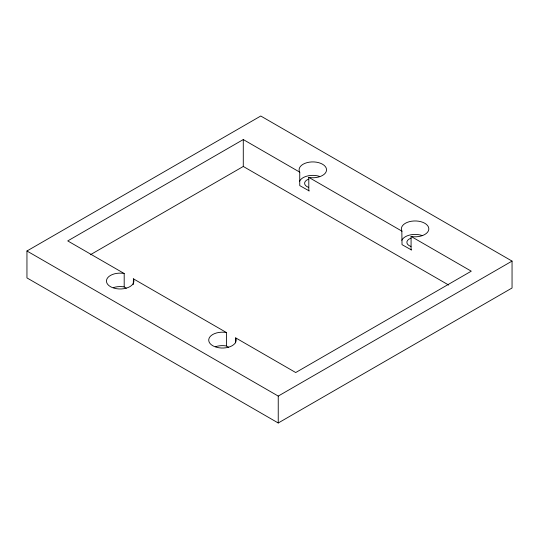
<?xml version="1.0" encoding="UTF-8"?>
<svg xmlns="http://www.w3.org/2000/svg" width="539" height="539" viewBox="0 0 539 539"><rect width="100%" height="100%" fill="white"/><g stroke="black" fill="none" stroke-linecap="round" stroke-linejoin="round"><path stroke-width="0.81" d="M26.95 250.999L260.761 116.013L512.05 261.092L512.05 288.001L278.239 422.987L26.95 277.908L26.95 250.999L278.239 396.077L512.05 261.092M309.265 190.947L299.745 185.605L299.745 172.15L243.284 139.554L67.732 240.913L124.192 273.509L124.192 286.964L126.281 288.17M90.309 254.779L243.284 166.463L448.691 285.057M308.8 190.833L308.8 177.378L309.265 177.493A13.731 7.93 0 0 0 326.499 170.526A13.731 7.93 0 0 0 311.623 161.936A13.731 7.93 0 0 0 299.556 171.887L299.745 172.15M411.075 249.887L411.075 236.432L411.54 236.54A13.731 7.93 0 0 0 428.774 229.574A13.731 7.93 0 0 0 413.898 220.983A13.731 7.93 0 0 0 401.831 230.935L402.027 244.659L411.54 249.995M124.192 273.509L123.727 273.394A13.731 7.93 0 0 0 106.493 280.361A13.731 7.93 0 0 0 121.369 288.951A13.731 7.93 0 0 0 133.436 279L133.248 284.619M124.192 286.964L123.727 286.849A13.731 7.93 0 0 0 113.311 287.644M228.563 347.217L226.468 346.011L226.468 332.556L226.009 332.448A13.731 7.93 0 0 0 208.775 339.415A13.731 7.93 0 0 0 223.651 348.005A13.731 7.93 0 0 0 235.718 338.054L235.523 342.831M226.468 346.011L226.009 345.903A13.731 7.93 0 0 0 215.587 346.692M308.8 177.378L402.027 231.204M411.075 236.432L471.268 271.184L295.716 372.537L235.523 337.785M133.248 278.737L226.468 332.556M278.239 396.077L278.239 422.987M243.284 139.554L243.284 166.463M308.699 187.41A8.24 4.757 0 0 1 308.699 179.17M410.974 246.458A8.24 4.757 0 0 1 410.974 238.218M401.831 240.286A13.731 7.93 0 0 1 421.963 235.469M299.556 181.239A13.731 7.93 0 0 1 319.681 176.421"/></g></svg>
